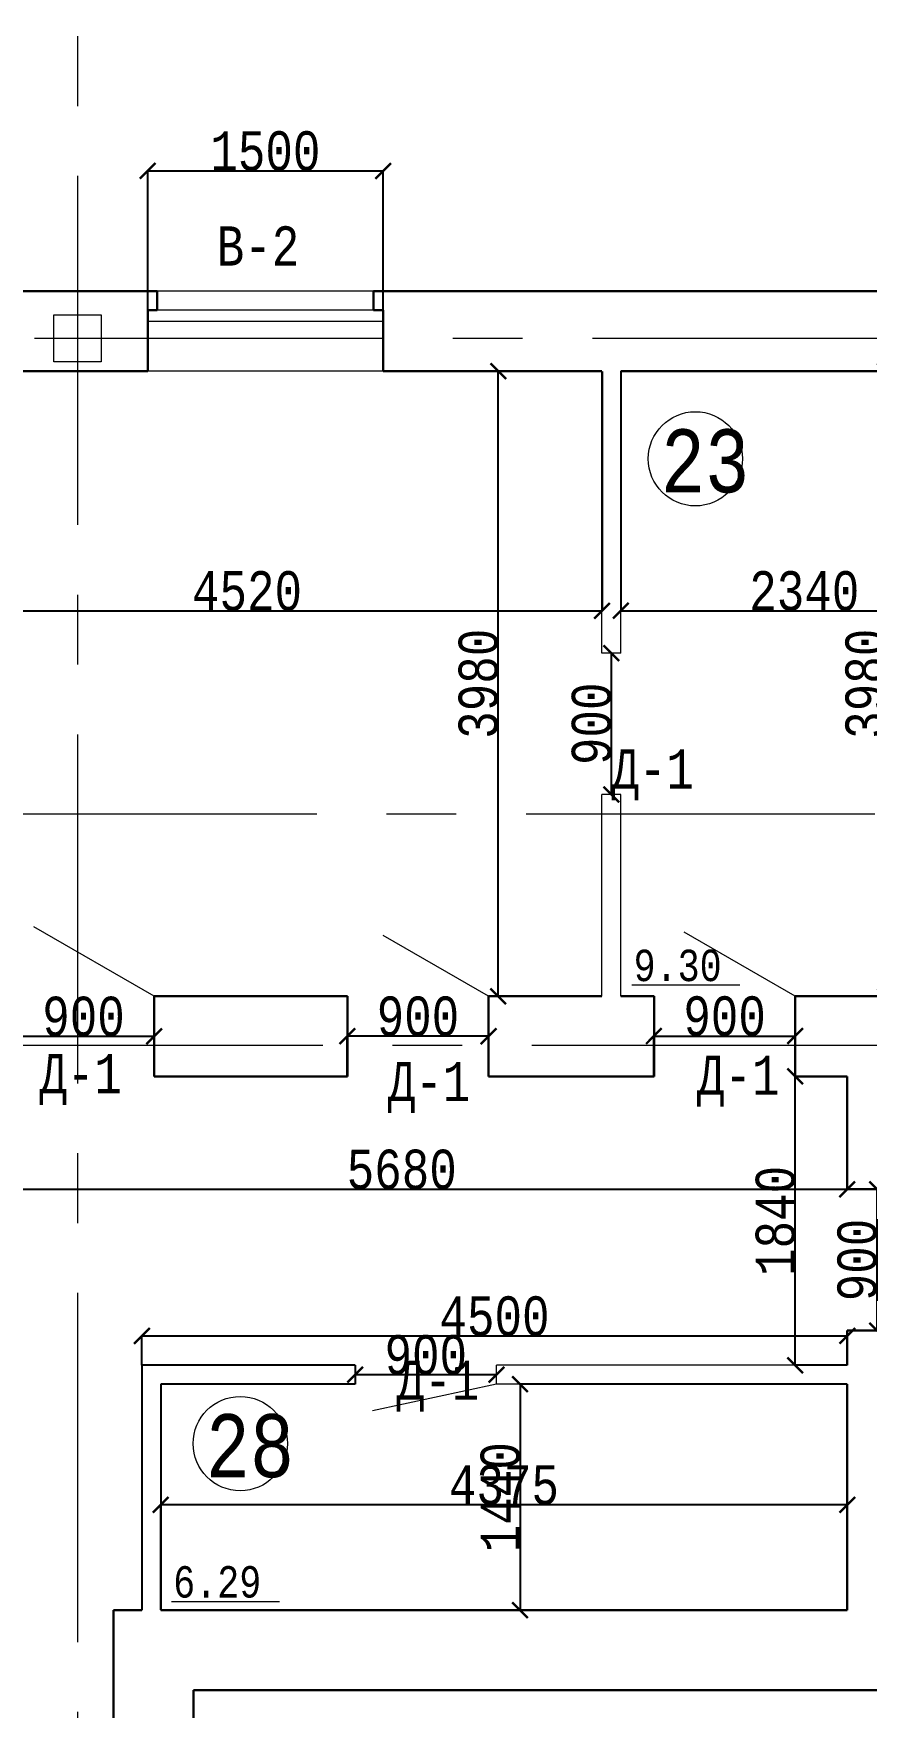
# Model space of a CAD drawing. Header units: millimetres. Extents: x -689206 to 4969298, y -1019800 to 703299.
# Drawn here: x 96162 to 101471, y -214892 to -204234 of the extents above; entities that cross this region are included whole.
import ezdxf

# ---------------------------------------------------------------- set-up
doc = ezdxf.new("R2010")
doc.units = ezdxf.units.MM
doc.linetypes.add('JIS_02_4.0', pattern=[5.5, 4, -1.5])
doc.linetypes.add('осеваяX2', pattern=[101.6, 63.5, -12.7, 12.7, -12.7])
for name, color, linetype, lineweight in [('несущие', 7, 'Continuous', 30), ('ПЕРЕГОРОДКИ', 252, 'Continuous', 9), ('РАЗМЕРЫ', 7, 'Continuous', 9), ('сваи', 7, 'JIS_02_4.0', 30), ('стены', 7, 'Continuous', 20)]:
    doc.layers.add(name, color=color, linetype=linetype, lineweight=lineweight)
doc.layers.add('четотам', color=7, linetype='Continuous')
doc.styles.add('Аннотативный', font='isocteur.ttf', dxfattribs={"width": 0.7, "height": 250})
doc.dimstyles.new('Аннотативный', dxfattribs={"dimscale": 0, "dimtxt": 250, "dimasz": 100, "dimexe": 1.25, "dimexo": 0.625, "dimtad": 1, "dimdec": 0, "dimtxsty": 'Аннотативный', "dimblk": 'ARCHTICK', "dimcen": 2.5, "dimadec": 0, "dimazin": 0, "dimtfac": 1, "dimtdec": 0, "dimtmove": 0, "dimatfit": 3, "dimfxl": 1, "dimarcsym": 0})

# ---------------------------------------------------------------- blocks, each defined once
blk = doc.blocks.new('_ArchTick')
at = {"color": 0, "linetype": 'ByBlock', "const_width": 0.15}
blk.add_lwpolyline([(-0.5, -0.5), (0.5, 0.5)], dxfattribs=at)
blk = doc.blocks.new('*D2215')
at = {"layer": 'Defpoints', "color": 0, "lineweight": 15, "transparency": 16777216}
for p in [(101348, -212526), (96853, -212713), (101348, -212713)]:
    blk.add_point(p, dxfattribs=at)
at = {"layer": 'стены', "color": 0, "lineweight": -2, "transparency": 16777216}
for p, q in [((96853, -212713), (96853, -212525)), ((96853, -212526), (101348, -212526)), ((101348, -212713), (101348, -212525))]:
    blk.add_line(p, q, dxfattribs=at)
at = {"layer": 'стены', "color": 0, "lineweight": -2, "transparency": 16777216, "xscale": 100, "yscale": 100, "zscale": 100, "rotation": 180}
blk.add_blockref('_ArchTick', (96853, -212526), dxfattribs=at)
at = {"layer": 'стены', "color": 0, "lineweight": -2, "transparency": 16777216, "xscale": 100, "yscale": 100, "zscale": 100}
blk.add_blockref('_ArchTick', (101348, -212526), dxfattribs=at)
at = {"layer": 'стены', "color": 0, "lineweight": 5, "transparency": 16777216, "insert": (99100, -212401), "char_height": 250, "attachment_point": 5, "style": 'Аннотативный'}
blk.add_mtext('4500', dxfattribs=at)
blk = doc.blocks.new('*D2216')
at = {"layer": 'Defpoints', "color": 0, "lineweight": 15, "transparency": 16777216}
for p in [(101538, -211593), (101538, -211593), (101538, -212493)]:
    blk.add_point(p, dxfattribs=at)
at = {"layer": 'стены', "color": 0, "lineweight": -2, "transparency": 16777216}
for p, q in [((101538, -211593), (101539, -211593)), ((101538, -212493), (101538, -211593)), ((101538, -212493), (101539, -212493))]:
    blk.add_line(p, q, dxfattribs=at)
at = {"layer": 'стены', "color": 0, "lineweight": -2, "transparency": 16777216, "xscale": 100, "yscale": 100, "zscale": 100}
for p, rotation in [((101538, -211593), 90), ((101538, -212493), 270)]:
    blk.add_blockref('_ArchTick', p, dxfattribs=dict(at, rotation=rotation))
at = {"layer": 'стены', "color": 0, "lineweight": 5, "transparency": 16777216, "insert": (101412, -212043), "char_height": 250, "attachment_point": 5, "rotation": 90, "style": 'Аннотативный'}
blk.add_mtext('900', dxfattribs=at)
blk = doc.blocks.new('*D2218')
at = {"layer": 'Defpoints', "color": 0, "lineweight": 15, "transparency": 16777216}
for p in [(101348, -212833), (99263, -214272), (101348, -214272)]:
    blk.add_point(p, dxfattribs=at)
at = {"layer": 'стены', "color": 0, "lineweight": -2, "transparency": 16777216}
for p, q in [((101347, -212833), (99262, -212833)), ((99263, -212833), (99263, -214272)), ((101347, -214272), (99262, -214272))]:
    blk.add_line(p, q, dxfattribs=at)
at = {"layer": 'стены', "color": 0, "lineweight": -2, "transparency": 16777216, "xscale": 100, "yscale": 100, "zscale": 100}
for p, rotation in [((99263, -212833), 90), ((99263, -214272), 270)]:
    blk.add_blockref('_ArchTick', p, dxfattribs=dict(at, rotation=rotation))
at = {"layer": 'стены', "color": 0, "lineweight": 5, "transparency": 16777216, "insert": (99138, -213553), "char_height": 250, "attachment_point": 5, "rotation": 90, "style": 'Аннотативный'}
blk.add_mtext('1440', dxfattribs=at)
blk = doc.blocks.new('*D2236')
at = {"layer": 'Defpoints', "color": 0, "lineweight": 15, "transparency": 16777216}
for p in [(96973, -213602), (96973, -214272), (101348, -214272)]:
    blk.add_point(p, dxfattribs=at)
at = {"layer": 'стены', "color": 0, "lineweight": -2, "transparency": 16777216}
for p, q in [((96973, -214271), (96973, -213601)), ((101348, -213602), (96973, -213602)), ((101348, -214271), (101348, -213601))]:
    blk.add_line(p, q, dxfattribs=at)
at = {"layer": 'стены', "color": 0, "lineweight": -2, "transparency": 16777216, "xscale": 100, "yscale": 100, "zscale": 100, "rotation": 180}
blk.add_blockref('_ArchTick', (96973, -213602), dxfattribs=at)
at = {"layer": 'стены', "color": 0, "lineweight": -2, "transparency": 16777216, "xscale": 100, "yscale": 100, "zscale": 100}
blk.add_blockref('_ArchTick', (101348, -213602), dxfattribs=at)
at = {"layer": 'стены', "color": 0, "lineweight": 5, "transparency": 16777216, "insert": (99160, -213476), "char_height": 250, "attachment_point": 5, "style": 'Аннотативный'}
blk.add_mtext('4375', dxfattribs=at)
blk = doc.blocks.new('*D2339')
at = {"layer": 'Defpoints', "color": 0, "linetype": 'ByBlock', "lineweight": 15, "transparency": 16777216}
for p in [(95262, -206384), (99785, -206384), (99785, -207909)]:
    blk.add_point(p, dxfattribs=at)
at = {"layer": 'РАЗМЕРЫ', "color": 0, "linetype": 'ByBlock', "lineweight": -2, "transparency": 16777216}
for p, q in [((95262, -206385), (95262, -207911)), ((99785, -206385), (99785, -207911)), ((95262, -207909), (99785, -207909))]:
    blk.add_line(p, q, dxfattribs=at)
at = {"layer": 'РАЗМЕРЫ', "color": 0, "linetype": 'ByBlock', "lineweight": -2, "transparency": 16777216, "xscale": 100, "yscale": 100, "zscale": 100, "rotation": 180}
blk.add_blockref('_ArchTick', (95262, -207909), dxfattribs=at)
at = {"layer": 'РАЗМЕРЫ', "color": 0, "linetype": 'ByBlock', "lineweight": -2, "transparency": 16777216, "xscale": 100, "yscale": 100, "zscale": 100}
blk.add_blockref('_ArchTick', (99785, -207909), dxfattribs=at)
at = {"layer": 'РАЗМЕРЫ', "color": 0, "linetype": 'ByBlock', "lineweight": 5, "transparency": 16777216, "insert": (97523, -207784), "char_height": 250, "attachment_point": 5, "style": 'Аннотативный'}
blk.add_mtext('4520', dxfattribs=at)
blk = doc.blocks.new('*D2340')
at = {"layer": 'Defpoints', "color": 0, "linetype": 'ByBlock', "lineweight": 15, "transparency": 16777216}
for p in [(99124, -206384), (99785, -206384), (99785, -210364)]:
    blk.add_point(p, dxfattribs=at)
at = {"layer": 'РАЗМЕРЫ', "color": 0, "linetype": 'ByBlock', "lineweight": -2, "transparency": 16777216}
for p, q in [((99784, -206384), (99122, -206384)), ((99124, -210364), (99124, -206384)), ((99784, -210364), (99122, -210364))]:
    blk.add_line(p, q, dxfattribs=at)
at = {"layer": 'РАЗМЕРЫ', "color": 0, "linetype": 'ByBlock', "lineweight": -2, "transparency": 16777216, "xscale": 100, "yscale": 100, "zscale": 100}
for p, rotation in [((99124, -206384), 90), ((99124, -210364), 270)]:
    blk.add_blockref('_ArchTick', p, dxfattribs=dict(at, rotation=rotation))
at = {"layer": 'РАЗМЕРЫ', "color": 0, "linetype": 'ByBlock', "lineweight": 5, "transparency": 16777216, "insert": (98998, -208374), "char_height": 250, "attachment_point": 5, "rotation": 90, "style": 'Аннотативный'}
blk.add_mtext('3980', dxfattribs=at)
blk = doc.blocks.new('*D2341')
at = {"layer": 'Defpoints', "color": 0, "linetype": 'ByBlock', "lineweight": 15, "transparency": 16777216}
for p in [(101589, -206384), (102243, -206384), (102243, -210364)]:
    blk.add_point(p, dxfattribs=at)
at = {"layer": 'РАЗМЕРЫ', "color": 0, "linetype": 'ByBlock', "lineweight": -2, "transparency": 16777216}
for p, q in [((102242, -206384), (101588, -206384)), ((101589, -210364), (101589, -206384)), ((102242, -210364), (101588, -210364))]:
    blk.add_line(p, q, dxfattribs=at)
at = {"layer": 'РАЗМЕРЫ', "color": 0, "linetype": 'ByBlock', "lineweight": -2, "transparency": 16777216, "xscale": 100, "yscale": 100, "zscale": 100}
for p, rotation in [((101589, -206384), 90), ((101589, -210364), 270)]:
    blk.add_blockref('_ArchTick', p, dxfattribs=dict(at, rotation=rotation))
at = {"layer": 'РАЗМЕРЫ', "color": 0, "linetype": 'ByBlock', "lineweight": 5, "transparency": 16777216, "insert": (101463, -208374), "char_height": 250, "attachment_point": 5, "rotation": 90, "style": 'Аннотативный'}
blk.add_mtext('3980', dxfattribs=at)
blk = doc.blocks.new('*D2342')
at = {"layer": 'Defpoints', "color": 0, "linetype": 'ByBlock', "lineweight": 15, "transparency": 16777216}
for p in [(99905, -206384), (102243, -206384), (102243, -207909)]:
    blk.add_point(p, dxfattribs=at)
at = {"layer": 'РАЗМЕРЫ', "color": 0, "linetype": 'ByBlock', "lineweight": -2, "transparency": 16777216}
for p, q in [((99905, -206385), (99905, -207911)), ((102243, -206385), (102243, -207911)), ((99905, -207909), (102243, -207909))]:
    blk.add_line(p, q, dxfattribs=at)
at = {"layer": 'РАЗМЕРЫ', "color": 0, "linetype": 'ByBlock', "lineweight": -2, "transparency": 16777216, "xscale": 100, "yscale": 100, "zscale": 100, "rotation": 180}
blk.add_blockref('_ArchTick', (99905, -207909), dxfattribs=at)
at = {"layer": 'РАЗМЕРЫ', "color": 0, "linetype": 'ByBlock', "lineweight": -2, "transparency": 16777216, "xscale": 100, "yscale": 100, "zscale": 100}
blk.add_blockref('_ArchTick', (102243, -207909), dxfattribs=at)
at = {"layer": 'РАЗМЕРЫ', "color": 0, "linetype": 'ByBlock', "lineweight": 5, "transparency": 16777216, "insert": (101074, -207784), "char_height": 250, "attachment_point": 5, "style": 'Аннотативный'}
blk.add_mtext('2340', dxfattribs=at)
blk = doc.blocks.new('*D2343')
at = {"layer": 'Defpoints', "color": 0, "linetype": 'ByBlock', "lineweight": 15, "transparency": 16777216}
for p in [(96031, -210619), (96031, -210674), (96931, -210674)]:
    blk.add_point(p, dxfattribs=at)
at = {"layer": 'РАЗМЕРЫ', "color": 0, "linetype": 'ByBlock', "lineweight": -2, "transparency": 16777216}
for p, q in [((96031, -210673), (96031, -210618)), ((96931, -210619), (96031, -210619)), ((96931, -210673), (96931, -210618))]:
    blk.add_line(p, q, dxfattribs=at)
at = {"layer": 'РАЗМЕРЫ', "color": 0, "linetype": 'ByBlock', "lineweight": -2, "transparency": 16777216, "xscale": 100, "yscale": 100, "zscale": 100, "rotation": 180}
blk.add_blockref('_ArchTick', (96031, -210619), dxfattribs=at)
at = {"layer": 'РАЗМЕРЫ', "color": 0, "linetype": 'ByBlock', "lineweight": -2, "transparency": 16777216, "xscale": 100, "yscale": 100, "zscale": 100}
blk.add_blockref('_ArchTick', (96931, -210619), dxfattribs=at)
at = {"layer": 'РАЗМЕРЫ', "color": 0, "linetype": 'ByBlock', "lineweight": 5, "transparency": 16777216, "insert": (96481, -210493), "char_height": 250, "attachment_point": 5, "style": 'Аннотативный'}
blk.add_mtext('900', dxfattribs=at)
blk = doc.blocks.new('*D2344')
at = {"layer": 'Defpoints', "color": 0, "linetype": 'ByBlock', "lineweight": 15, "transparency": 16777216}
for p in [(98162, -210618), (98162, -210874), (99062, -210874)]:
    blk.add_point(p, dxfattribs=at)
at = {"layer": 'РАЗМЕРЫ', "color": 0, "linetype": 'ByBlock', "lineweight": -2, "transparency": 16777216}
for p, q in [((98162, -210873), (98162, -210617)), ((99062, -210618), (98162, -210618)), ((99062, -210873), (99062, -210617))]:
    blk.add_line(p, q, dxfattribs=at)
at = {"layer": 'РАЗМЕРЫ', "color": 0, "linetype": 'ByBlock', "lineweight": -2, "transparency": 16777216, "xscale": 100, "yscale": 100, "zscale": 100, "rotation": 180}
blk.add_blockref('_ArchTick', (98162, -210618), dxfattribs=at)
at = {"layer": 'РАЗМЕРЫ', "color": 0, "linetype": 'ByBlock', "lineweight": -2, "transparency": 16777216, "xscale": 100, "yscale": 100, "zscale": 100}
blk.add_blockref('_ArchTick', (99062, -210618), dxfattribs=at)
at = {"layer": 'РАЗМЕРЫ', "color": 0, "linetype": 'ByBlock', "lineweight": 5, "transparency": 16777216, "insert": (98612, -210492), "char_height": 250, "attachment_point": 5, "style": 'Аннотативный'}
blk.add_mtext('900', dxfattribs=at)
blk = doc.blocks.new('*D2345')
at = {"layer": 'Defpoints', "color": 0, "linetype": 'ByBlock', "lineweight": 15, "transparency": 16777216}
for p in [(101016, -210617), (100116, -210874), (101016, -210874)]:
    blk.add_point(p, dxfattribs=at)
at = {"layer": 'РАЗМЕРЫ', "color": 0, "linetype": 'ByBlock', "lineweight": -2, "transparency": 16777216}
for p, q in [((100116, -210873), (100116, -210615)), ((100116, -210617), (101016, -210617)), ((101016, -210873), (101016, -210615))]:
    blk.add_line(p, q, dxfattribs=at)
at = {"layer": 'РАЗМЕРЫ', "color": 0, "linetype": 'ByBlock', "lineweight": -2, "transparency": 16777216, "xscale": 100, "yscale": 100, "zscale": 100, "rotation": 180}
blk.add_blockref('_ArchTick', (100116, -210617), dxfattribs=at)
at = {"layer": 'РАЗМЕРЫ', "color": 0, "linetype": 'ByBlock', "lineweight": -2, "transparency": 16777216, "xscale": 100, "yscale": 100, "zscale": 100}
blk.add_blockref('_ArchTick', (101016, -210617), dxfattribs=at)
at = {"layer": 'РАЗМЕРЫ', "color": 0, "linetype": 'ByBlock', "lineweight": 5, "transparency": 16777216, "insert": (100566, -210491), "char_height": 250, "attachment_point": 5, "style": 'Аннотативный'}
blk.add_mtext('900', dxfattribs=at)
blk = doc.blocks.new('*D2347')
at = {"layer": 'Defpoints', "color": 0, "linetype": 'ByBlock', "lineweight": 15, "transparency": 16777216}
for p in [(95671, -211593), (95671, -211593), (101348, -211593)]:
    blk.add_point(p, dxfattribs=at)
at = {"layer": 'РАЗМЕРЫ', "color": 0, "linetype": 'ByBlock', "lineweight": -2, "transparency": 16777216}
for p, q in [((95671, -211592), (95671, -211591)), ((101348, -211593), (95671, -211593)), ((101348, -211593), (101348, -211594))]:
    blk.add_line(p, q, dxfattribs=at)
at = {"layer": 'РАЗМЕРЫ', "color": 0, "linetype": 'ByBlock', "lineweight": -2, "transparency": 16777216, "xscale": 100, "yscale": 100, "zscale": 100, "rotation": 180}
blk.add_blockref('_ArchTick', (95671, -211593), dxfattribs=at)
at = {"layer": 'РАЗМЕРЫ', "color": 0, "linetype": 'ByBlock', "lineweight": -2, "transparency": 16777216, "xscale": 100, "yscale": 100, "zscale": 100}
blk.add_blockref('_ArchTick', (101348, -211593), dxfattribs=at)
at = {"layer": 'РАЗМЕРЫ', "color": 0, "linetype": 'ByBlock', "lineweight": 5, "transparency": 16777216, "insert": (98509, -211467), "char_height": 250, "attachment_point": 5, "style": 'Аннотативный'}
blk.add_mtext('5680', dxfattribs=at)
blk = doc.blocks.new('*D2348')
at = {"layer": 'Defpoints', "color": 0, "linetype": 'ByBlock', "lineweight": 15, "transparency": 16777216}
for p in [(101016, -210874), (101348, -210874), (101348, -212713)]:
    blk.add_point(p, dxfattribs=at)
at = {"layer": 'РАЗМЕРЫ', "color": 0, "linetype": 'ByBlock', "lineweight": -2, "transparency": 16777216}
for p, q in [((101347, -210874), (101015, -210874)), ((101016, -212713), (101016, -210874)), ((101347, -212713), (101015, -212713))]:
    blk.add_line(p, q, dxfattribs=at)
at = {"layer": 'РАЗМЕРЫ', "color": 0, "linetype": 'ByBlock', "lineweight": -2, "transparency": 16777216, "xscale": 100, "yscale": 100, "zscale": 100}
for p, rotation in [((101016, -210874), 90), ((101016, -212713), 270)]:
    blk.add_blockref('_ArchTick', p, dxfattribs=dict(at, rotation=rotation))
at = {"layer": 'РАЗМЕРЫ', "color": 0, "linetype": 'ByBlock', "lineweight": 5, "transparency": 16777216, "insert": (100891, -211794), "char_height": 250, "attachment_point": 5, "rotation": 90, "style": 'Аннотативный'}
blk.add_mtext('1840', dxfattribs=at)
blk = doc.blocks.new('*D2408')
at = {"layer": 'Defpoints', "color": 0, "lineweight": 15, "transparency": 16777216}
for p in [(98390, -205109), (96890, -205996), (98390, -205996)]:
    blk.add_point(p, dxfattribs=at)
at = {"layer": 'стены', "color": 0, "lineweight": -2, "transparency": 16777216}
for p, q in [((96890, -205995), (96890, -205108)), ((96890, -205109), (98390, -205109)), ((98390, -205995), (98390, -205108))]:
    blk.add_line(p, q, dxfattribs=at)
at = {"layer": 'стены', "color": 0, "lineweight": -2, "transparency": 16777216, "xscale": 100, "yscale": 100, "zscale": 100, "rotation": 180}
blk.add_blockref('_ArchTick', (96890, -205109), dxfattribs=at)
at = {"layer": 'стены', "color": 0, "lineweight": -2, "transparency": 16777216, "xscale": 100, "yscale": 100, "zscale": 100}
blk.add_blockref('_ArchTick', (98390, -205109), dxfattribs=at)
at = {"layer": 'стены', "color": 0, "lineweight": 5, "transparency": 16777216, "insert": (97640, -204983), "char_height": 250, "attachment_point": 5, "style": 'Аннотативный'}
blk.add_mtext('1500', dxfattribs=at)
blk = doc.blocks.new('*D2439')
at = {"layer": 'Defpoints', "color": 0, "linetype": 'ByBlock', "lineweight": 15, "ltscale": 35, "transparency": 16777216}
for p in [(98212, -212773), (98212, -212773), (99112, -212773)]:
    blk.add_point(p, dxfattribs=at)
at = {"layer": 'сваи', "color": 0, "linetype": 'ByBlock', "lineweight": -2, "ltscale": 35, "transparency": 16777216}
for p, q in [((98212, -212773), (98212, -212772)), ((99112, -212773), (98212, -212773)), ((99112, -212773), (99112, -212772))]:
    blk.add_line(p, q, dxfattribs=at)
at = {"layer": 'сваи', "color": 0, "linetype": 'ByBlock', "lineweight": -2, "ltscale": 35, "transparency": 16777216, "xscale": 100, "yscale": 100, "zscale": 100, "rotation": 180}
blk.add_blockref('_ArchTick', (98212, -212773), dxfattribs=at)
at = {"layer": 'сваи', "color": 0, "linetype": 'ByBlock', "lineweight": -2, "ltscale": 35, "transparency": 16777216, "xscale": 100, "yscale": 100, "zscale": 100}
blk.add_blockref('_ArchTick', (99112, -212773), dxfattribs=at)
at = {"layer": 'сваи', "color": 0, "linetype": 'ByBlock', "lineweight": 5, "ltscale": 35, "transparency": 16777216, "insert": (98662, -212648), "char_height": 250, "attachment_point": 5, "style": 'Аннотативный'}
blk.add_mtext('900', dxfattribs=at)
blk = doc.blocks.new('*D2440')
at = {"layer": 'Defpoints', "color": 0, "linetype": 'ByBlock', "lineweight": 15, "ltscale": 35, "transparency": 16777216}
for p in [(99845, -208179), (99845, -208179), (99845, -209079)]:
    blk.add_point(p, dxfattribs=at)
at = {"layer": 'сваи', "color": 0, "linetype": 'ByBlock', "lineweight": -2, "ltscale": 35, "transparency": 16777216}
for p, q in [((99845, -209079), (99845, -208179)), ((99846, -208179), (99846, -208179)), ((99846, -209079), (99846, -209079))]:
    blk.add_line(p, q, dxfattribs=at)
at = {"layer": 'сваи', "color": 0, "linetype": 'ByBlock', "lineweight": -2, "ltscale": 35, "transparency": 16777216, "xscale": 100, "yscale": 100, "zscale": 100}
for p, rotation in [((99845, -208179), 90), ((99845, -209079), 270)]:
    blk.add_blockref('_ArchTick', p, dxfattribs=dict(at, rotation=rotation))
at = {"layer": 'сваи', "color": 0, "linetype": 'ByBlock', "lineweight": 5, "ltscale": 35, "transparency": 16777216, "insert": (99719, -208629), "char_height": 250, "attachment_point": 5, "rotation": 90, "style": 'Аннотативный'}
blk.add_mtext('900', dxfattribs=at)

msp = doc.modelspace()

# ---------------------------------------------------------------- linework, layer by layer
at = {"layer": 'несущие', "color": 0}
for p, q in [((96950, -205874.1), (92827, -205876.1)), ((102752.7, -205874.1), (98330, -205874.1)), ((95261.9, -206384.1), (96890, -206384.1)), ((98390, -206384.1), (99784.9, -206384.1)), ((99904.9, -206384.1), (102242.7, -206384.1)), ((98162.3, -210364.1), (96931.4, -210364.1)), ((96931.4, -210874.1), (96931.4, -210364.1)), ((98162.3, -210874.1), (98162.3, -210364.1)), ((99784.9, -210364.1), (99062.2, -210364.1)), ((99062.2, -210874.1), (99062.2, -210364.1)), ((100116.4, -210364.1), (99904.9, -210364.1)), ((100116.4, -210874.1), (100116.4, -210364.1)), ((102242.7, -210364.1), (101016.4, -210364.1)), ((101016.4, -210874.1), (101016.4, -210364.1)), ((98162.3, -210874.1), (96931.4, -210874.1)), ((100116.4, -210874.1), (99062.2, -210874.1)), ((101347.7, -210874.1), (101016.4, -210874.1)), ((101347.7, -211592.7), (101347.7, -210874.1)), ((101727.7, -211592.7), (101347.7, -211592.7))]:
    msp.add_line(p, q, dxfattribs=at)
at = {"layer": 'ПЕРЕГОРОДКИ', "linetype": 'ByBlock', "lineweight": 15, "ltscale": 35}
for p, q in [((98330, -205874.1), (96950, -205874.1)), ((98390, -206384.1), (96890, -206384.1))]:
    msp.add_line(p, q, dxfattribs=at)
at = {"layer": 'РАЗМЕРЫ'}
for p, q in [((99974.6, -210291.3), (100663.8, -210291.3)), ((97040.9, -214216.2), (97730.2, -214216.2))]:
    msp.add_line(p, q, dxfattribs=at)
at = {"layer": 'сваи', "linetype": 'ByBlock', "lineweight": 13, "ltscale": 35}
for p, q in [((99904.9, -208178.7), (99784.9, -208178.7)), ((99904.9, -209078.7), (99784.9, -209078.7))]:
    msp.add_line(p, q, dxfattribs=at)
at = {"layer": 'стены', "linetype": 'осеваяX2', "lineweight": 5, "ltscale": 35}
for p, q in [((96442.7, -198028.6), (96442.7, -242176.1)), ((46383.8, -206174.1), (108442.7, -206174.1)), ((42404.8, -209201.5), (108442.7, -209201.5)), ((42442.7, -210674.1), (108442.7, -210674.1))]:
    msp.add_line(p, q, dxfattribs=at)
at = {"layer": 'стены', "lineweight": 30}
for p, q in [((96950, -205996.1), (96950, -205876.1)), ((98330, -205996.1), (98330, -205876.1)), ((96890, -206384.1), (96890, -205996.1)), ((96890, -205996.1), (96950, -205996.1)), ((98390, -205996.1), (98330, -205996.1)), ((98390, -206384.1), (98390, -205996.1)), ((101347.7, -212666), (101347.7, -212492.7)), ((101347.7, -212492.7), (101347.7, -212713.5)), ((101347.7, -212492.7), (101727.7, -212492.7)), ((101347.7, -212833.5), (101347.7, -214272.1)), ((96672.9, -216292.2), (96672.9, -214272.1)), ((96672.9, -214272.1), (96852.9, -214272.1)), ((96852.9, -214272.1), (96672.9, -214272.1)), ((96972.9, -214272.1), (99395, -214272.1)), ((99395, -214272.1), (96972.9, -214272.1)), ((99395, -214272.1), (101347.7, -214272.1)), ((97182.9, -214782.1), (99905, -214782.1)), ((97182.9, -214782.1), (97182.9, -216292.2)), ((99905, -214782.1), (102624.2, -214782.1))]:
    msp.add_line(p, q, dxfattribs=at)
at = {"layer": 'стены', "lineweight": 13}
for p, q in [((98330, -205996.1), (96890, -205996.1)), ((96890, -206066.1), (98390, -206066.1)), ((99784.9, -208178.7), (99784.9, -206384.1)), ((99904.9, -208178.7), (99904.9, -206384.1)), ((99784.9, -210364.1), (99784.9, -209078.7)), ((99904.9, -210364.1), (99904.9, -209078.7)), ((101347.7, -212713.5), (99112.5, -212713.5)), ((99112.5, -212833.5), (99112.5, -212713.5)), ((101347.7, -212833.5), (99112.5, -212833.5))]:
    msp.add_line(p, q, dxfattribs=at)
at = {"layer": 'стены', "color": 152, "lineweight": 25, "true_color": 0x2776bb}
msp.add_line((96890, -206384.1), (96890, -206129.1), dxfattribs=at)
at = {"layer": 'стены', "lineweight": 9}
for p, q in [((96931.4, -210364.1), (96164.5, -209921.4)), ((101016.4, -210364.1), (100308, -209955.1)), ((99062.2, -210364.1), (98389.8, -209975.9)), ((99112.5, -212833.5), (98323.1, -213003.7))]:
    msp.add_line(p, q, dxfattribs=at)
at = {"layer": 'стены', "lineweight": 25}
for p, q in [((98212.5, -212713.5), (96852.9, -212713.5)), ((96852.9, -212713.5), (96852.9, -214272.1)), ((98212.5, -212713.5), (98212.5, -212833.5)), ((96972.9, -212833.5), (96972.9, -214272.1)), ((98212.5, -212833.5), (96972.9, -212833.5))]:
    msp.add_line(p, q, dxfattribs=at)
at = {"layer": 'стены', "lineweight": 20}
msp.add_lwpolyline([(96292.7, -206024.1), (96592.7, -206024.1), (96592.7, -206324.1), (96292.7, -206324.1)], close=True, dxfattribs=at)
at = {"layer": 'четотам', "lineweight": 13}
for centre in [(100380, -206941.8), (97480, -213211.8)]:
    msp.add_circle(centre, 300, dxfattribs=at)

# ---------------------------------------------------------------- texts
at = {"layer": 'РАЗМЕРЫ', "lineweight": 20, "ltscale": 150, "char_height": 250, "width": 922.913, "attachment_point": 1, "style": 'Аннотативный'}
for s, insert in [('В-2', (97330, -205461.8)), ('Д-1', (99844.9, -208791.2)), ('Д-1', (96200, -210731.2)), ('Д-1', (98420, -210781.2)), ('Д-1', (100390, -210741.2)), ('Д-1', (98476.9, -212683.1))]:
    msp.add_mtext(s, dxfattribs=dict(at, insert=insert))
at = {"layer": 'РАЗМЕРЫ', "lineweight": 13, "ltscale": 150, "char_height": 401.1, "width": 1460, "attachment_point": 1, "style": 'Аннотативный'}
for s, insert in [('23', (100160.3, -206754.6)), ('28', (97260.3, -213024.6))]:
    msp.add_mtext(s, dxfattribs=dict(at, insert=insert))
at = {"layer": 'РАЗМЕРЫ', "char_height": 200, "width": 656.117, "attachment_point": 1, "style": 'Аннотативный'}
for s, insert in [('9.30', (99986.3, -210067.2)), ('6.29', (97052.6, -213992.1))]:
    msp.add_mtext(s, dxfattribs=dict(at, insert=insert))

# ---------------------------------------------------------------- dimensions: what is measured, and where the dimension line sits
at = {"layer": 'РАЗМЕРЫ', "linetype": 'ByBlock', "lineweight": 5}
for base, p1, p2, picture, middle in [((99123.6, -206384.1), (99784.9, -210364.1), (99784.9, -206384.1), '*D2340', (98998, -208374.1)), ((101588.9, -206384.1), (102242.7, -210364.1), (102242.7, -206384.1), '*D2341', (101463.3, -208374.1))]:
    dim = msp.add_linear_dim(base=base, p1=p1, p2=p2, angle=90, dimstyle='Аннотативный', dxfattribs=at)
    dim.commit()
    dim.dimension.update_dxf_attribs({"geometry": picture, "text_midpoint": middle})
for base, p1, p2, text, picture, middle in [((99784.9, -207909.3), (95261.9, -206384.1), (99784.9, -206384.1), '4520', '*D2339', (97523.4, -207783.6)), ((102242.7, -207909.3), (99904.9, -206384.1), (102242.7, -206384.1), '2340', '*D2342', (101073.8, -207783.6)), ((95670.7, -211592.7), (101347.7, -211592.7), (95670.7, -211592.7), '5680', '*D2347', (98509.2, -211467.1))]:
    dim = msp.add_linear_dim(base=base, p1=p1, p2=p2, text=text, dimstyle='Аннотативный', dxfattribs=at)
    dim.commit()
    dim.dimension.update_dxf_attribs({"geometry": picture, "text_midpoint": middle})
for base, p1, p2, picture, middle in [((96031.4, -210619.1), (96931.4, -210674.1), (96031.4, -210674.1), '*D2343', (96481.4, -210493.5)), ((98162.3, -210617.9), (99062.2, -210874.1), (98162.3, -210874.1), '*D2344', (98612.2, -210492.2)), ((101016.4, -210616.6), (100116.4, -210874.1), (101016.4, -210874.1), '*D2345', (100566.4, -210491))]:
    dim = msp.add_linear_dim(base=base, p1=p1, p2=p2, dimstyle='Аннотативный', dxfattribs=at)
    dim.commit()
    dim.dimension.update_dxf_attribs({"geometry": picture, "text_midpoint": middle})
dim = msp.add_linear_dim(base=(101016.4, -210874.1), p1=(101347.7, -212713.5), p2=(101347.7, -210874.1), angle=90, text='1840', dimstyle='Аннотативный', dxfattribs=at)
dim.commit()
dim.dimension.update_dxf_attribs({"geometry": '*D2348', "text_midpoint": (100890.7, -211793.8)})
at = {"layer": 'сваи', "linetype": 'ByBlock', "lineweight": 5, "ltscale": 35}
dim = msp.add_linear_dim(base=(99844.9, -208178.7), p1=(99844.9, -209078.7), p2=(99844.9, -208178.7), angle=90, dimstyle='Аннотативный', dxfattribs=at)
dim.commit()
dim.dimension.update_dxf_attribs({"geometry": '*D2440', "text_midpoint": (99719.3, -208628.7)})
dim = msp.add_linear_dim(base=(98212.5, -212773.5), p1=(99112.5, -212773.5), p2=(98212.5, -212773.5), dimstyle='Аннотативный', dxfattribs=at)
dim.commit()
dim.dimension.update_dxf_attribs({"geometry": '*D2439', "text_midpoint": (98662.5, -212647.9)})
at = {"layer": 'стены', "lineweight": 5}
for base, p1, p2, picture, middle in [((98390, -205108.9), (96890, -205996.1), (98390, -205996.1), '*D2408', (97640, -204983.3)), ((96972.9, -213601.8), (101347.7, -214272.1), (96972.9, -214272.1), '*D2236', (99160.3, -213476.1))]:
    dim = msp.add_linear_dim(base=base, p1=p1, p2=p2, dimstyle='Аннотативный', dxfattribs=at)
    dim.commit()
    dim.dimension.update_dxf_attribs({"geometry": picture, "text_midpoint": middle})
dim = msp.add_linear_dim(base=(101537.7, -211592.7), p1=(101537.7, -212492.7), p2=(101537.7, -211592.7), angle=90, dimstyle='Аннотативный', dxfattribs=at)
dim.commit()
dim.dimension.update_dxf_attribs({"geometry": '*D2216', "text_midpoint": (101412.1, -212042.7)})
dim = msp.add_linear_dim(base=(101347.7, -212526.4), p1=(96852.9, -212713.5), p2=(101347.7, -212713.5), text='4500', dimstyle='Аннотативный', dxfattribs=at)
dim.commit()
dim.dimension.update_dxf_attribs({"geometry": '*D2215', "text_midpoint": (99100.3, -212400.8)})
dim = msp.add_linear_dim(base=(99263.1, -214272.1), p1=(101347.7, -212833.5), p2=(101347.7, -214272.1), angle=90, text='1440', dimstyle='Аннотативный', dxfattribs=at)
dim.commit()
dim.dimension.update_dxf_attribs({"geometry": '*D2218', "text_midpoint": (99137.5, -213552.8)})

doc.saveas('drawing.dxf')
